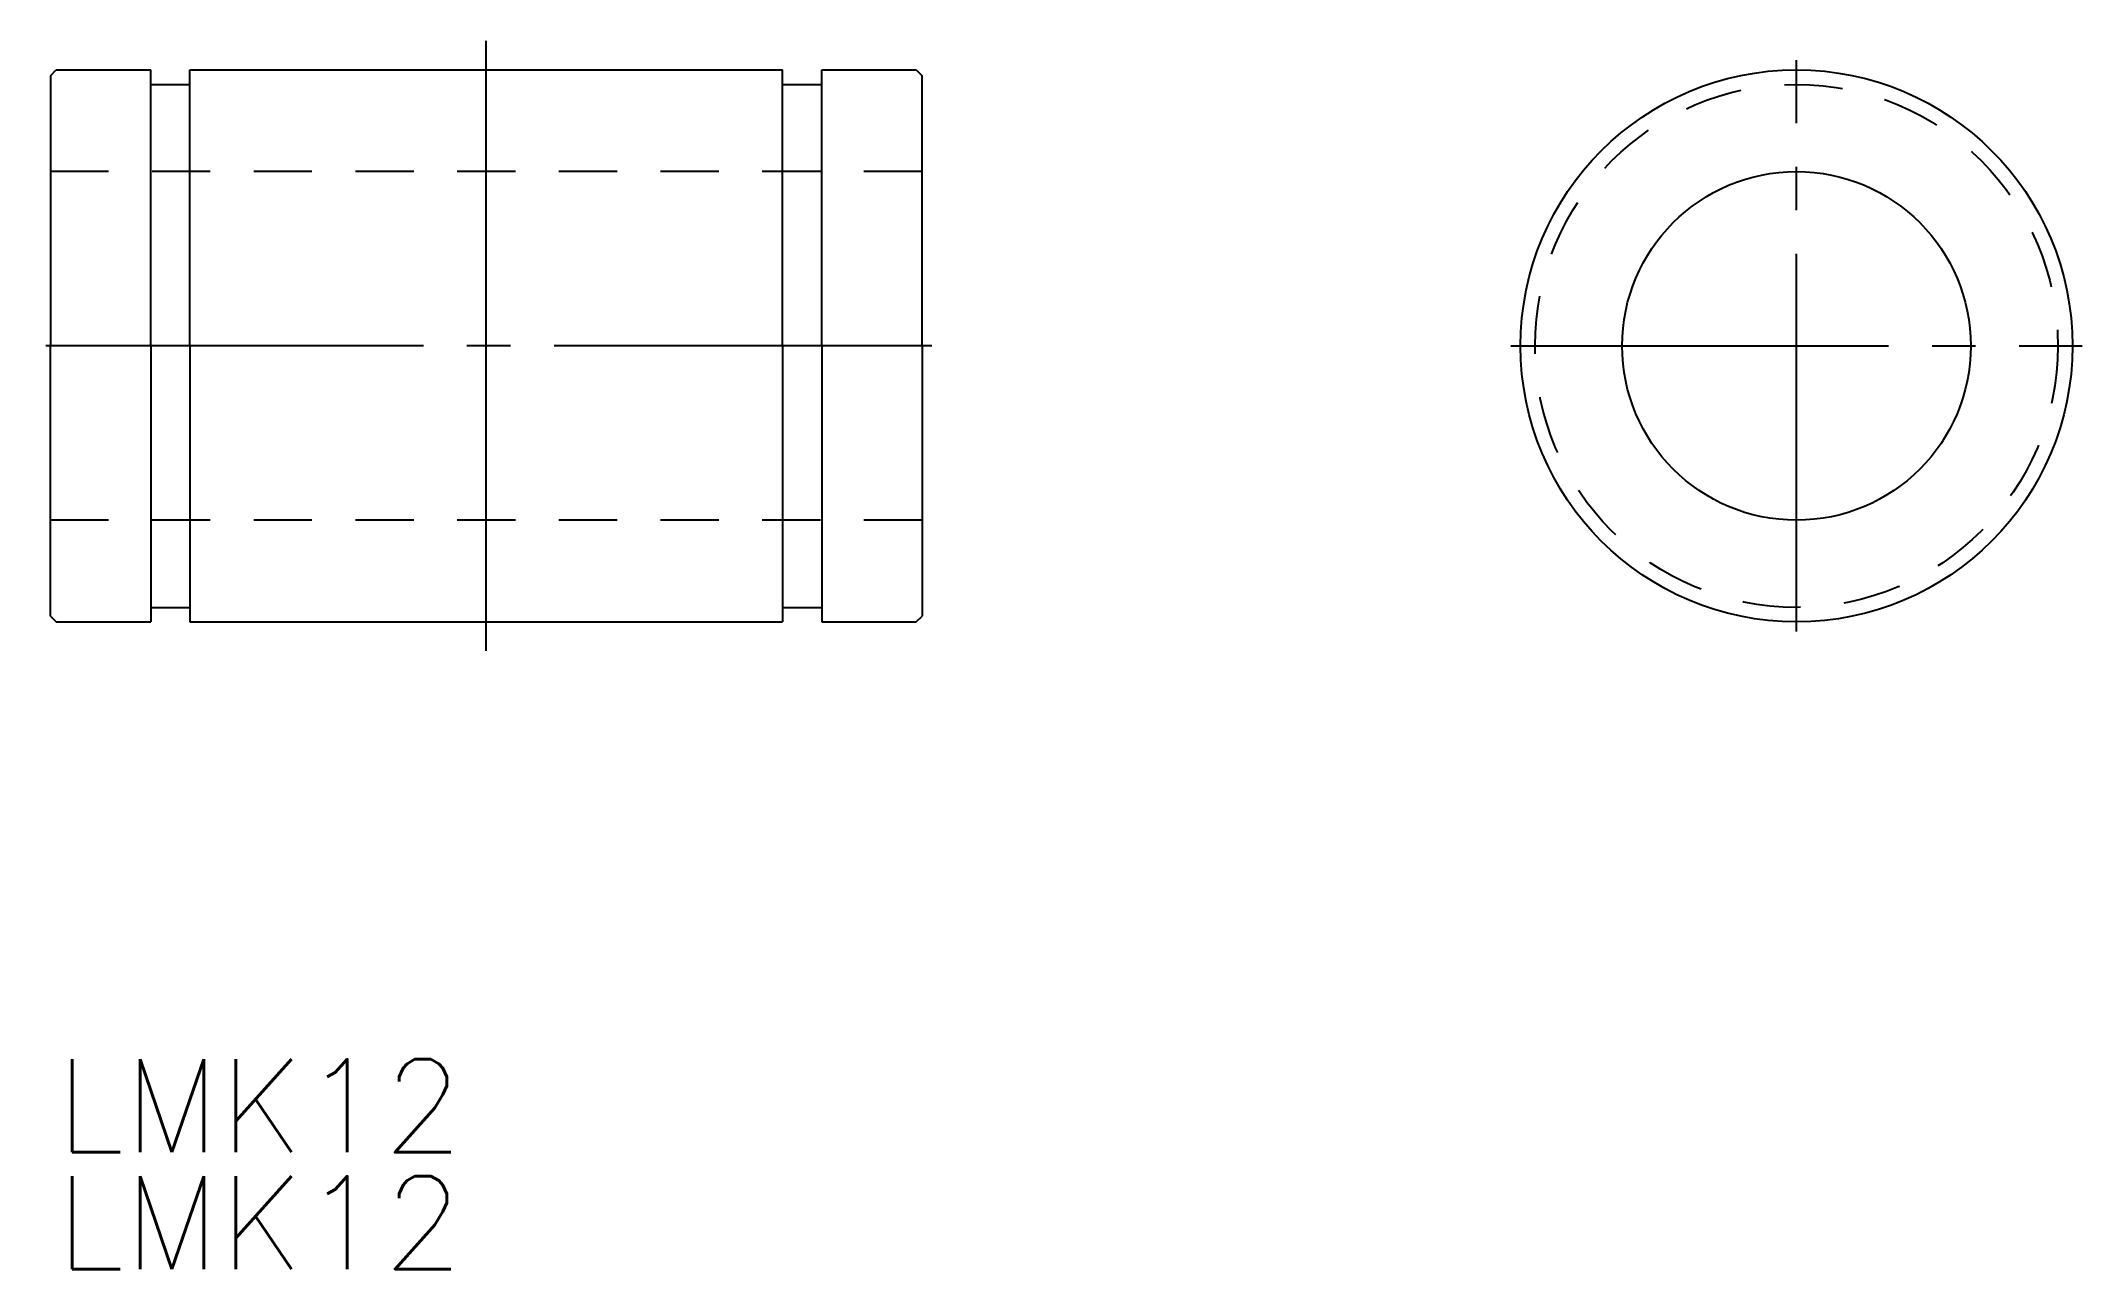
# Model space of a CAD drawing. Extents: x 113.2 to 183.5, y 114 to 156.2.
import ezdxf

# ---------------------------------------------------------------- set-up
doc = ezdxf.new("R2010")
doc.units = 0
doc.linetypes.add('CENTER', pattern=[17.5, 13, -1.5, 1.5, -1.5])
doc.linetypes.add('DASHED', pattern=[3.5, 2, -1.5])
doc.layers.get('0').update_dxf_attribs({"linetype": 'CONTINUOUS'})
doc.layers.add('CENTER', color=1, linetype='CENTER')
doc.styles.get("Standard").update_dxf_attribs({"font": 'txt.shx', "bigfont": '@extfont2.shx'})

msp = doc.modelspace()

# ---------------------------------------------------------------- linework, layer by layer
at = {"color": 1, "linetype": 'CENTER'}
msp.add_line((173.672, 135.914), (173.672, 155.581), dxfattribs=at)
at = {"color": 7, "linetype": 'CONTINUOUS'}
for p, q in [((113.576, 155.048), (113.776, 155.248)), ((113.576, 155.048), (113.576, 145.748)), ((113.776, 155.248), (117.026, 155.248)), ((117.026, 145.748), (117.026, 155.248)), ((117.026, 154.748), (118.376, 154.748)), ((118.376, 145.748), (118.376, 155.248)), ((118.376, 155.248), (138.776, 155.248)), ((138.776, 145.748), (138.776, 155.248)), ((138.776, 154.748), (140.126, 154.748)), ((140.126, 145.748), (140.126, 155.248)), ((140.126, 155.248), (143.376, 155.248)), ((143.376, 155.248), (143.576, 155.048)), ((143.576, 145.748), (143.576, 155.048)), ((113.576, 136.448), (113.576, 145.748)), ((117.026, 145.748), (117.026, 136.248)), ((118.376, 145.748), (118.376, 136.248)), ((138.776, 145.748), (138.776, 136.248)), ((140.126, 145.748), (140.126, 136.248)), ((143.576, 145.748), (143.576, 136.448)), ((113.576, 136.448), (113.776, 136.248)), ((117.026, 136.748), (118.376, 136.748)), ((138.776, 136.748), (140.126, 136.748)), ((143.376, 136.248), (143.576, 136.448)), ((113.776, 136.248), (117.026, 136.248)), ((118.376, 136.248), (138.776, 136.248)), ((140.126, 136.248), (143.376, 136.248))]:
    msp.add_line(p, q, dxfattribs=at)
at = {"color": 3, "linetype": 'DASHED'}
for p, q in [((143.576, 151.748), (113.576, 151.748)), ((143.576, 139.748), (113.576, 139.748))]:
    msp.add_line(p, q, dxfattribs=at)
at = {"color": 7, "linetype": 'CONTINUOUS'}
for radius in [9.5, 6]:
    msp.add_circle((173.672, 145.748), radius, dxfattribs=at)
at = {"color": 3, "linetype": 'DASHED'}
msp.add_circle((173.672, 145.748), 9, dxfattribs=at)
at = {"layer": 'CENTER', "color": 1, "linetype": 'CONTINUOUS'}
msp.add_line((128.576, 135.248), (128.576, 156.248), dxfattribs=at)
at = {"layer": 'CENTER', "color": 1, "linetype": 'CENTER'}
for p, q in [((143.91, 145.748), (113.243, 145.748)), ((163.838, 145.748), (183.505, 145.748))]:
    msp.add_line(p, q, dxfattribs=at)

# ---------------------------------------------------------------- texts
at = {"color": 7, "linetype": 'CONTINUOUS'}
for p in [(113.778, 117.995), (113.778, 113.97)]:
    msp.add_text('LMK12', height=3.2, dxfattribs=at).set_placement(p)

doc.saveas('drawing.dxf')
